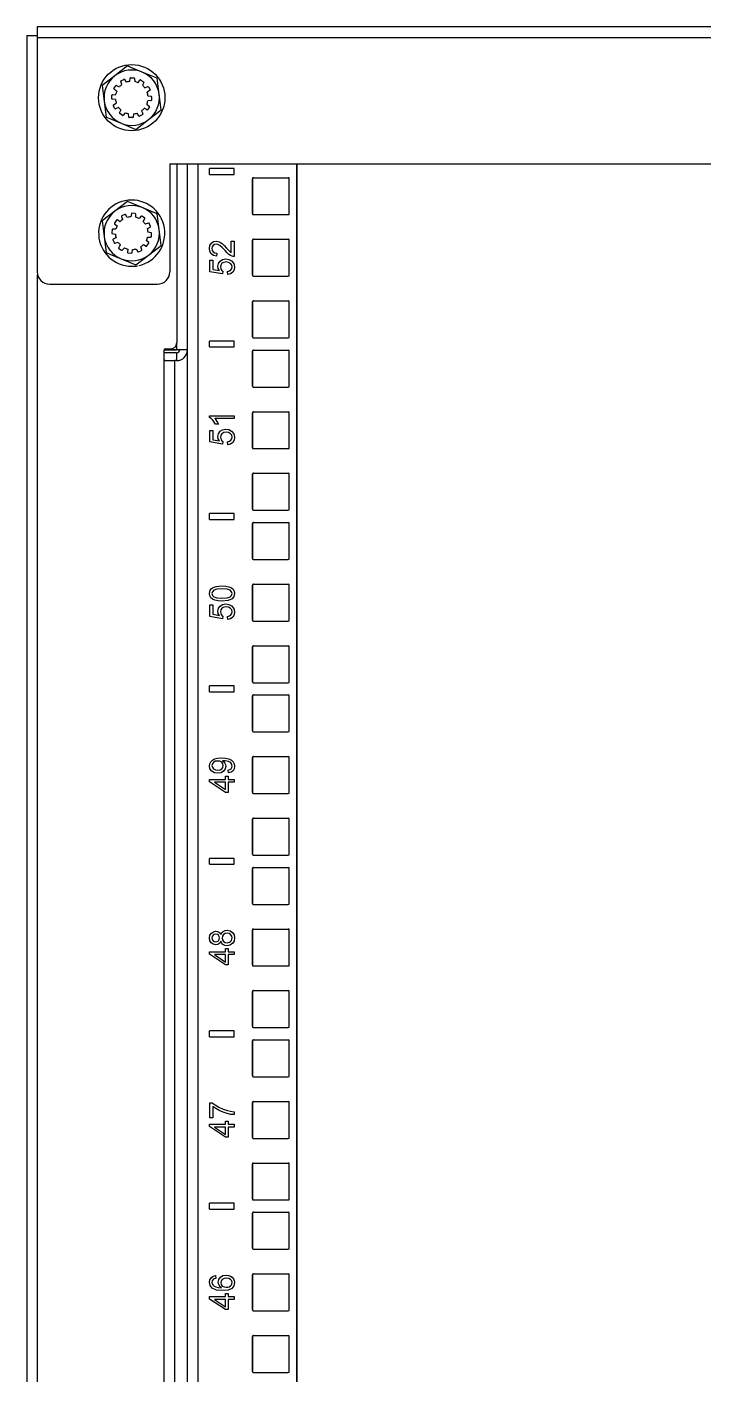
# Model space of a CAD drawing. Extents: x 8 to 102, y 11 to 162.
# Drawn here: x 8.26 to 15.12, y 93.43 to 107.1 of the extents above; entities that cross this region are included whole.
import ezdxf

# ---------------------------------------------------------------- set-up
doc = ezdxf.new("R2010")
doc.units = 0
doc.header["$MEASUREMENT"] = 0
doc.layers.add('TFR-TRI3', color=7, linetype='CONTINUOUS')

msp = doc.modelspace()

# ---------------------------------------------------------------- linework, layer by layer
at = {"layer": 'TFR-TRI3', "color": 11, "linetype": 'CONTINUOUS'}
for p, q in [((31.401, 107.103), (8.361, 107.103)), ((8.361, 107.103), (8.361, 107.071)), ((8.361, 107.071), (8.361, 106.995)), ((8.361, 106.995), (8.361, 104.617)), ((8.361, 106.995), (31.401, 106.995)), ((9.705, 105.713), (9.705, 104.617)), ((9.705, 105.713), (30.057, 105.713)), ((8.486, 104.492), (9.58, 104.492))]:
    msp.add_line(p, q, dxfattribs=at)
at = {"layer": 'TFR-TRI3', "color": 151, "linetype": 'CONTINUOUS'}
for p, q in [((8.256, 107.017), (8.256, 11.26)), ((8.256, 107.017), (8.286, 107.017)), ((8.286, 107.017), (8.361, 107.017)), ((9.776, 105.713), (9.776, 103.897)), ((8.364, 13.694), (8.364, 104.587)), ((9.647, 103.727), (9.647, 103.827)), ((9.657, 103.837), (9.716, 103.837)), ((9.647, 53.415), (9.647, 103.727)), ((9.647, 103.725), (9.647, 103.727)), ((9.649, 103.722), (9.647, 103.725)), ((9.651, 103.719), (9.649, 103.722)), ((9.654, 103.718), (9.651, 103.719)), ((9.657, 103.717), (9.654, 103.718)), ((9.657, 103.717), (9.727, 103.717)), ((9.727, 103.717), (9.756, 103.717)), ((9.756, 53.425), (9.756, 103.717))]:
    msp.add_line(p, q, dxfattribs=at)
at = {"layer": 'TFR-TRI3', "color": 3, "linetype": 'CONTINUOUS'}
for p, q in [((9.276, 106.707), (9.148, 106.608)), ((9.311, 106.692), (9.276, 106.707)), ((9.426, 106.645), (9.311, 106.692)), ((9.576, 106.582), (9.426, 106.645)), ((9.148, 106.608), (9.019, 106.509)), ((9.019, 106.509), (9.04, 106.348)), ((9.597, 106.422), (9.576, 106.582)), ((9.618, 106.261), (9.597, 106.422)), ((9.04, 106.348), (9.061, 106.188)), ((9.49, 106.162), (9.618, 106.261)), ((9.061, 106.188), (9.096, 106.173)), ((9.096, 106.173), (9.211, 106.125)), ((9.211, 106.125), (9.361, 106.063)), ((9.361, 106.063), (9.49, 106.162)), ((10.109, 105.605), (10.109, 105.665)), ((10.359, 105.665), (10.109, 105.665)), ((10.109, 105.605), (10.359, 105.605)), ((10.359, 105.605), (10.359, 105.665)), ((9.276, 105.332), (9.148, 105.233)), ((9.311, 105.317), (9.276, 105.332)), ((9.426, 105.27), (9.311, 105.317)), ((9.148, 105.233), (9.019, 105.134)), ((9.576, 105.207), (9.426, 105.27)), ((9.597, 105.047), (9.576, 105.207)), ((9.019, 105.134), (9.04, 104.973)), ((9.618, 104.886), (9.597, 105.047)), ((9.04, 104.973), (9.061, 104.813)), ((9.49, 104.787), (9.618, 104.886)), ((10.108, 104.855), (10.113, 104.885)), ((10.113, 104.885), (10.128, 104.909)), ((10.128, 104.909), (10.15, 104.924)), ((10.136, 104.872), (10.133, 104.854)), ((10.145, 104.886), (10.136, 104.872)), ((10.16, 104.896), (10.145, 104.886)), ((10.15, 104.924), (10.177, 104.929)), ((10.176, 104.899), (10.16, 104.896)), ((10.194, 104.895), (10.176, 104.899)), ((10.177, 104.929), (10.192, 104.927)), ((10.192, 104.927), (10.206, 104.923)), ((10.213, 104.885), (10.194, 104.895)), ((10.206, 104.923), (10.221, 104.915)), ((10.236, 104.865), (10.213, 104.885)), ((10.221, 104.915), (10.237, 104.904)), ((10.266, 104.833), (10.236, 104.865)), ((10.237, 104.904), (10.256, 104.886)), ((10.256, 104.886), (10.281, 104.859)), ((10.329, 104.813), (10.329, 104.929)), ((10.329, 104.929), (10.359, 104.929)), ((10.359, 104.929), (10.359, 104.772)), ((9.061, 104.813), (9.096, 104.798)), ((9.096, 104.798), (9.211, 104.75)), ((9.211, 104.75), (9.361, 104.688)), ((9.361, 104.688), (9.49, 104.787)), ((10.112, 104.824), (10.108, 104.855)), ((10.126, 104.801), (10.112, 104.824)), ((10.112, 104.619), (10.112, 104.737)), ((10.112, 104.737), (10.141, 104.737)), ((10.149, 104.785), (10.126, 104.801)), ((10.133, 104.854), (10.136, 104.835)), ((10.136, 104.835), (10.146, 104.82)), ((10.141, 104.737), (10.141, 104.642)), ((10.146, 104.82), (10.162, 104.811)), ((10.18, 104.777), (10.149, 104.785)), ((10.162, 104.811), (10.183, 104.807)), ((10.183, 104.807), (10.18, 104.777)), ((10.199, 104.703), (10.216, 104.727)), ((10.216, 104.727), (10.241, 104.743)), ((10.241, 104.743), (10.274, 104.749)), ((10.286, 104.811), (10.266, 104.833)), ((10.274, 104.749), (10.305, 104.744)), ((10.281, 104.859), (10.301, 104.837)), ((10.304, 104.795), (10.286, 104.811)), ((10.301, 104.837), (10.313, 104.825)), ((10.321, 104.783), (10.304, 104.795)), ((10.305, 104.744), (10.333, 104.73)), ((10.313, 104.825), (10.321, 104.818)), ((10.321, 104.818), (10.329, 104.813)), ((10.337, 104.775), (10.321, 104.783)), ((10.333, 104.73), (10.355, 104.703)), ((10.348, 104.773), (10.337, 104.775)), ((10.359, 104.772), (10.348, 104.773)), ((10.24, 104.596), (10.112, 104.619)), ((10.141, 104.642), (10.209, 104.63)), ((10.193, 104.675), (10.199, 104.703)), ((10.197, 104.652), (10.193, 104.675)), ((10.209, 104.63), (10.197, 104.652)), ((10.224, 104.687), (10.22, 104.667)), ((10.22, 104.667), (10.222, 104.653)), ((10.222, 104.653), (10.227, 104.641)), ((10.235, 104.704), (10.224, 104.687)), ((10.227, 104.641), (10.234, 104.631)), ((10.234, 104.631), (10.244, 104.624)), ((10.253, 104.714), (10.235, 104.704)), ((10.244, 104.624), (10.24, 104.596)), ((10.277, 104.718), (10.253, 104.714)), ((10.302, 104.714), (10.277, 104.718)), ((10.29, 104.622), (10.311, 104.627)), ((10.293, 104.591), (10.29, 104.622)), ((10.322, 104.598), (10.293, 104.591)), ((10.321, 104.703), (10.302, 104.714)), ((10.311, 104.627), (10.326, 104.637)), ((10.334, 104.687), (10.321, 104.703)), ((10.344, 104.614), (10.322, 104.598)), ((10.326, 104.637), (10.335, 104.651)), ((10.338, 104.667), (10.334, 104.687)), ((10.335, 104.651), (10.338, 104.667)), ((10.358, 104.638), (10.344, 104.614)), ((10.355, 104.703), (10.363, 104.667)), ((10.363, 104.667), (10.358, 104.638)), ((10.109, 103.855), (10.109, 103.915)), ((10.359, 103.915), (10.109, 103.915)), ((10.359, 103.855), (10.359, 103.915)), ((9.774, 103.821), (9.647, 103.821)), ((10.109, 103.855), (10.359, 103.855)), ((10.108, 103.139), (10.108, 103.157)), ((10.108, 103.157), (10.359, 103.157)), ((10.124, 103.128), (10.108, 103.139)), ((10.141, 103.113), (10.124, 103.128)), ((10.157, 103.093), (10.141, 103.113)), ((10.17, 103.07), (10.157, 103.093)), ((10.359, 103.128), (10.163, 103.128)), ((10.163, 103.128), (10.174, 103.116)), ((10.174, 103.116), (10.184, 103.1)), ((10.184, 103.1), (10.193, 103.084)), ((10.359, 103.157), (10.359, 103.128)), ((10.112, 103.009), (10.141, 103.009)), ((10.112, 102.891), (10.112, 103.009)), ((10.141, 103.009), (10.141, 102.914)), ((10.2, 103.07), (10.17, 103.07)), ((10.193, 103.084), (10.2, 103.07)), ((10.193, 102.946), (10.199, 102.975)), ((10.199, 102.975), (10.216, 102.999)), ((10.216, 102.999), (10.241, 103.015)), ((10.224, 102.959), (10.22, 102.939)), ((10.235, 102.975), (10.224, 102.959)), ((10.253, 102.986), (10.235, 102.975)), ((10.241, 103.015), (10.274, 103.02)), ((10.277, 102.989), (10.253, 102.986)), ((10.274, 103.02), (10.305, 103.016)), ((10.302, 102.986), (10.277, 102.989)), ((10.321, 102.975), (10.302, 102.986)), ((10.305, 103.016), (10.333, 103.001)), ((10.334, 102.959), (10.321, 102.975)), ((10.333, 103.001), (10.355, 102.974)), ((10.338, 102.939), (10.334, 102.959)), ((10.355, 102.974), (10.363, 102.939)), ((10.24, 102.868), (10.112, 102.891)), ((10.141, 102.914), (10.209, 102.901)), ((10.197, 102.923), (10.193, 102.946)), ((10.209, 102.901), (10.197, 102.923)), ((10.22, 102.939), (10.222, 102.925)), ((10.222, 102.925), (10.227, 102.913)), ((10.227, 102.913), (10.234, 102.903)), ((10.234, 102.903), (10.244, 102.895)), ((10.244, 102.895), (10.24, 102.868)), ((10.29, 102.893), (10.311, 102.899)), ((10.293, 102.863), (10.29, 102.893)), ((10.322, 102.87), (10.293, 102.863)), ((10.311, 102.899), (10.326, 102.909)), ((10.344, 102.886), (10.322, 102.87)), ((10.326, 102.909), (10.335, 102.923)), ((10.335, 102.923), (10.338, 102.939)), ((10.358, 102.91), (10.344, 102.886)), ((10.363, 102.939), (10.358, 102.91)), ((10.109, 102.105), (10.109, 102.165)), ((10.359, 102.165), (10.109, 102.165)), ((10.359, 102.105), (10.359, 102.165)), ((10.109, 102.105), (10.359, 102.105)), ((10.108, 101.352), (10.11, 101.37)), ((10.111, 101.329), (10.108, 101.352)), ((10.11, 101.37), (10.116, 101.386)), ((10.122, 101.309), (10.111, 101.329)), ((10.116, 101.386), (10.126, 101.399)), ((10.14, 101.294), (10.122, 101.309)), ((10.126, 101.399), (10.139, 101.41)), ((10.138, 101.371), (10.133, 101.352)), ((10.133, 101.352), (10.138, 101.334)), ((10.153, 101.386), (10.138, 101.371)), ((10.138, 101.334), (10.151, 101.32)), ((10.139, 101.41), (10.156, 101.418)), ((10.151, 101.32), (10.183, 101.309)), ((10.184, 101.397), (10.153, 101.386)), ((10.156, 101.418), (10.176, 101.425)), ((10.176, 101.425), (10.202, 101.429)), ((10.183, 101.309), (10.235, 101.305)), ((10.235, 101.4), (10.184, 101.397)), ((10.202, 101.429), (10.235, 101.43)), ((10.235, 101.43), (10.275, 101.428)), ((10.287, 101.397), (10.235, 101.4)), ((10.235, 101.305), (10.287, 101.308)), ((10.275, 101.428), (10.306, 101.421)), ((10.317, 101.386), (10.287, 101.397)), ((10.287, 101.308), (10.317, 101.319)), ((10.306, 101.421), (10.33, 101.411)), ((10.333, 101.371), (10.317, 101.386)), ((10.317, 101.319), (10.333, 101.334)), ((10.33, 101.411), (10.348, 101.396)), ((10.338, 101.352), (10.333, 101.371)), ((10.333, 101.334), (10.338, 101.352)), ((10.356, 101.322), (10.337, 101.298)), ((10.348, 101.396), (10.359, 101.376)), ((10.363, 101.352), (10.356, 101.322)), ((10.359, 101.376), (10.363, 101.352)), ((10.112, 101.118), (10.112, 101.237)), ((10.112, 101.237), (10.141, 101.237)), ((10.164, 101.284), (10.14, 101.294)), ((10.141, 101.237), (10.141, 101.142)), ((10.195, 101.277), (10.164, 101.284)), ((10.193, 101.174), (10.199, 101.203)), ((10.197, 101.151), (10.193, 101.174)), ((10.235, 101.275), (10.195, 101.277)), ((10.199, 101.203), (10.216, 101.226)), ((10.216, 101.226), (10.241, 101.242)), ((10.224, 101.187), (10.22, 101.166)), ((10.235, 101.203), (10.224, 101.187)), ((10.296, 101.281), (10.235, 101.275)), ((10.253, 101.213), (10.235, 101.203)), ((10.241, 101.242), (10.274, 101.248)), ((10.277, 101.217), (10.253, 101.213)), ((10.274, 101.248), (10.305, 101.243)), ((10.302, 101.213), (10.277, 101.217)), ((10.337, 101.298), (10.296, 101.281)), ((10.321, 101.202), (10.302, 101.213)), ((10.305, 101.243), (10.333, 101.229)), ((10.334, 101.186), (10.321, 101.202)), ((10.333, 101.229), (10.355, 101.202)), ((10.338, 101.167), (10.334, 101.186)), ((10.355, 101.202), (10.363, 101.167)), ((10.24, 101.095), (10.112, 101.118)), ((10.141, 101.142), (10.209, 101.129)), ((10.209, 101.129), (10.197, 101.151)), ((10.22, 101.166), (10.222, 101.153)), ((10.222, 101.153), (10.227, 101.141)), ((10.227, 101.141), (10.234, 101.13)), ((10.234, 101.13), (10.244, 101.123)), ((10.244, 101.123), (10.24, 101.095)), ((10.29, 101.121), (10.311, 101.126)), ((10.293, 101.09), (10.29, 101.121)), ((10.322, 101.097), (10.293, 101.09)), ((10.311, 101.126), (10.326, 101.137)), ((10.344, 101.114), (10.322, 101.097)), ((10.326, 101.137), (10.335, 101.15)), ((10.335, 101.15), (10.338, 101.167)), ((10.358, 101.137), (10.344, 101.114)), ((10.363, 101.167), (10.358, 101.137)), ((10.109, 100.355), (10.109, 100.415)), ((10.359, 100.415), (10.109, 100.415)), ((10.109, 100.355), (10.359, 100.355)), ((10.359, 100.355), (10.359, 100.415)), ((10.137, 99.663), (10.158, 99.675)), ((10.158, 99.675), (10.188, 99.683)), ((10.188, 99.683), (10.228, 99.685)), ((10.228, 99.685), (10.272, 99.683)), ((10.272, 99.683), (10.305, 99.675)), ((10.305, 99.675), (10.33, 99.663)), ((10.108, 99.604), (10.111, 99.626)), ((10.113, 99.574), (10.108, 99.604)), ((10.111, 99.626), (10.121, 99.646)), ((10.131, 99.55), (10.113, 99.574)), ((10.121, 99.646), (10.137, 99.663)), ((10.158, 99.534), (10.131, 99.55)), ((10.137, 99.625), (10.133, 99.607)), ((10.133, 99.607), (10.137, 99.589)), ((10.149, 99.639), (10.137, 99.625)), ((10.137, 99.589), (10.15, 99.573)), ((10.167, 99.65), (10.149, 99.639)), ((10.15, 99.573), (10.169, 99.563)), ((10.192, 99.529), (10.158, 99.534)), ((10.19, 99.653), (10.167, 99.65)), ((10.169, 99.563), (10.193, 99.559)), ((10.214, 99.65), (10.19, 99.653)), ((10.225, 99.534), (10.192, 99.529)), ((10.193, 99.559), (10.215, 99.562)), ((10.232, 99.64), (10.214, 99.65)), ((10.215, 99.562), (10.232, 99.573)), ((10.251, 99.549), (10.225, 99.534)), ((10.243, 99.625), (10.232, 99.64)), ((10.232, 99.573), (10.243, 99.588)), ((10.241, 99.656), (10.254, 99.646)), ((10.245, 99.656), (10.241, 99.656)), ((10.247, 99.607), (10.243, 99.625)), ((10.243, 99.588), (10.247, 99.607)), ((10.247, 99.656), (10.245, 99.656)), ((10.266, 99.655), (10.247, 99.656)), ((10.268, 99.572), (10.251, 99.549)), ((10.254, 99.646), (10.265, 99.632)), ((10.265, 99.632), (10.272, 99.616)), ((10.285, 99.652), (10.266, 99.655)), ((10.274, 99.599), (10.268, 99.572)), ((10.272, 99.616), (10.274, 99.599)), ((10.301, 99.647), (10.285, 99.652)), ((10.298, 99.561), (10.316, 99.567)), ((10.301, 99.533), (10.298, 99.561)), ((10.314, 99.641), (10.301, 99.647)), ((10.327, 99.54), (10.301, 99.533)), ((10.324, 99.634), (10.314, 99.641)), ((10.316, 99.567), (10.328, 99.575)), ((10.331, 99.624), (10.324, 99.634)), ((10.347, 99.555), (10.327, 99.54)), ((10.328, 99.575), (10.335, 99.587)), ((10.33, 99.663), (10.348, 99.646)), ((10.336, 99.613), (10.331, 99.624)), ((10.335, 99.587), (10.338, 99.601)), ((10.338, 99.601), (10.336, 99.613)), ((10.359, 99.575), (10.347, 99.555)), ((10.348, 99.646), (10.359, 99.625)), ((10.359, 99.625), (10.363, 99.6)), ((10.363, 99.6), (10.359, 99.575)), ((10.109, 99.443), (10.109, 99.467)), ((10.109, 99.467), (10.271, 99.467)), ((10.271, 99.335), (10.109, 99.443)), ((10.271, 99.438), (10.158, 99.438)), ((10.158, 99.438), (10.271, 99.363)), ((10.271, 99.467), (10.271, 99.499)), ((10.271, 99.499), (10.299, 99.499)), ((10.271, 99.363), (10.271, 99.438)), ((10.299, 99.499), (10.299, 99.467)), ((10.299, 99.467), (10.359, 99.467)), ((10.359, 99.438), (10.299, 99.438)), ((10.299, 99.438), (10.299, 99.335)), ((10.359, 99.467), (10.359, 99.438)), ((10.299, 99.335), (10.271, 99.335)), ((10.359, 98.665), (10.109, 98.665)), ((10.109, 98.605), (10.109, 98.665)), ((10.109, 98.605), (10.359, 98.605)), ((10.359, 98.605), (10.359, 98.665)), ((10.112, 97.885), (10.127, 97.907)), ((10.127, 97.907), (10.148, 97.921)), ((10.157, 97.893), (10.144, 97.885)), ((10.148, 97.921), (10.173, 97.926)), ((10.173, 97.896), (10.157, 97.893)), ((10.173, 97.926), (10.189, 97.923)), ((10.188, 97.893), (10.173, 97.896)), ((10.2, 97.885), (10.188, 97.893)), ((10.189, 97.923), (10.203, 97.917)), ((10.203, 97.917), (10.215, 97.906)), ((10.215, 97.906), (10.223, 97.891)), ((10.223, 97.891), (10.233, 97.91)), ((10.233, 97.91), (10.247, 97.924)), ((10.251, 97.891), (10.24, 97.876)), ((10.247, 97.924), (10.266, 97.932)), ((10.267, 97.902), (10.251, 97.891)), ((10.266, 97.932), (10.287, 97.935)), ((10.288, 97.905), (10.267, 97.902)), ((10.287, 97.935), (10.317, 97.93)), ((10.307, 97.902), (10.288, 97.905)), ((10.323, 97.892), (10.307, 97.902)), ((10.317, 97.93), (10.341, 97.914)), ((10.334, 97.876), (10.323, 97.892)), ((10.341, 97.914), (10.357, 97.889)), ((10.108, 97.857), (10.112, 97.885)), ((10.112, 97.829), (10.108, 97.857)), ((10.126, 97.807), (10.112, 97.829)), ((10.147, 97.793), (10.126, 97.807)), ((10.136, 97.872), (10.133, 97.857)), ((10.133, 97.857), (10.136, 97.842)), ((10.144, 97.885), (10.136, 97.872)), ((10.136, 97.842), (10.144, 97.829)), ((10.144, 97.829), (10.156, 97.821)), ((10.172, 97.788), (10.147, 97.793)), ((10.156, 97.821), (10.171, 97.818)), ((10.171, 97.818), (10.187, 97.821)), ((10.189, 97.79), (10.172, 97.788)), ((10.187, 97.821), (10.2, 97.829)), ((10.203, 97.797), (10.189, 97.79)), ((10.208, 97.872), (10.2, 97.885)), ((10.2, 97.829), (10.208, 97.841)), ((10.215, 97.808), (10.203, 97.797)), ((10.211, 97.857), (10.208, 97.872)), ((10.208, 97.841), (10.211, 97.857)), ((10.223, 97.824), (10.215, 97.808)), ((10.232, 97.805), (10.223, 97.824)), ((10.245, 97.79), (10.232, 97.805)), ((10.24, 97.876), (10.236, 97.856)), ((10.236, 97.856), (10.24, 97.837)), ((10.24, 97.837), (10.251, 97.822)), ((10.264, 97.782), (10.245, 97.79)), ((10.251, 97.822), (10.267, 97.812)), ((10.286, 97.779), (10.264, 97.782)), ((10.267, 97.812), (10.287, 97.809)), ((10.316, 97.784), (10.286, 97.779)), ((10.287, 97.809), (10.299, 97.81)), ((10.299, 97.81), (10.312, 97.815)), ((10.312, 97.815), (10.323, 97.822)), ((10.341, 97.8), (10.316, 97.784)), ((10.323, 97.822), (10.331, 97.832)), ((10.331, 97.832), (10.336, 97.844)), ((10.338, 97.857), (10.334, 97.876)), ((10.336, 97.844), (10.338, 97.857)), ((10.357, 97.825), (10.341, 97.8)), ((10.357, 97.889), (10.363, 97.857)), ((10.363, 97.857), (10.357, 97.825)), ((10.109, 97.693), (10.109, 97.717)), ((10.109, 97.717), (10.271, 97.717)), ((10.271, 97.585), (10.109, 97.693)), ((10.271, 97.688), (10.158, 97.688)), ((10.158, 97.688), (10.271, 97.613)), ((10.271, 97.717), (10.271, 97.749)), ((10.271, 97.749), (10.299, 97.749)), ((10.271, 97.613), (10.271, 97.688)), ((10.299, 97.749), (10.299, 97.717)), ((10.299, 97.717), (10.359, 97.717)), ((10.359, 97.688), (10.299, 97.688)), ((10.299, 97.688), (10.299, 97.585)), ((10.359, 97.717), (10.359, 97.688)), ((10.299, 97.585), (10.271, 97.585)), ((10.109, 96.855), (10.109, 96.915)), ((10.359, 96.915), (10.109, 96.915)), ((10.109, 96.855), (10.359, 96.855)), ((10.359, 96.855), (10.359, 96.915)), ((10.112, 96.185), (10.136, 96.185)), ((10.112, 96.031), (10.112, 96.185)), ((10.136, 96.185), (10.165, 96.162)), ((10.141, 96.148), (10.141, 96.031)), ((10.171, 96.126), (10.141, 96.148)), ((10.165, 96.162), (10.203, 96.14)), ((10.207, 96.106), (10.171, 96.126)), ((10.203, 96.14), (10.246, 96.12)), ((10.246, 96.12), (10.29, 96.106)), ((10.141, 96.031), (10.112, 96.031)), ((10.246, 96.088), (10.207, 96.106)), ((10.287, 96.075), (10.246, 96.088)), ((10.271, 95.999), (10.299, 95.999)), ((10.271, 95.967), (10.271, 95.999)), ((10.326, 96.067), (10.287, 96.075)), ((10.29, 96.106), (10.323, 96.098)), ((10.299, 95.999), (10.299, 95.967)), ((10.323, 96.098), (10.359, 96.094)), ((10.359, 96.064), (10.326, 96.067)), ((10.359, 96.094), (10.359, 96.064)), ((10.109, 95.967), (10.271, 95.967)), ((10.109, 95.943), (10.109, 95.967)), ((10.271, 95.835), (10.109, 95.943)), ((10.271, 95.938), (10.158, 95.938)), ((10.158, 95.938), (10.271, 95.864)), ((10.271, 95.864), (10.271, 95.938)), ((10.299, 95.967), (10.359, 95.967)), ((10.299, 95.938), (10.299, 95.835)), ((10.359, 95.938), (10.299, 95.938)), ((10.359, 95.967), (10.359, 95.938)), ((10.299, 95.835), (10.271, 95.835)), ((10.109, 95.105), (10.109, 95.165)), ((10.359, 95.165), (10.109, 95.165)), ((10.359, 95.105), (10.359, 95.165)), ((10.109, 95.105), (10.359, 95.105)), ((10.108, 94.363), (10.112, 94.389)), ((10.115, 94.33), (10.108, 94.363)), ((10.112, 94.389), (10.124, 94.409)), ((10.124, 94.409), (10.144, 94.424)), ((10.136, 94.377), (10.133, 94.362)), ((10.133, 94.362), (10.135, 94.348)), ((10.135, 94.348), (10.141, 94.337)), ((10.146, 94.391), (10.136, 94.377)), ((10.141, 94.337), (10.154, 94.325)), ((10.144, 94.424), (10.17, 94.431)), ((10.157, 94.397), (10.146, 94.391)), ((10.172, 94.402), (10.157, 94.397)), ((10.17, 94.431), (10.172, 94.402)), ((10.196, 94.365), (10.202, 94.392)), ((10.198, 94.348), (10.196, 94.365)), ((10.205, 94.333), (10.198, 94.348)), ((10.202, 94.392), (10.219, 94.414)), ((10.219, 94.414), (10.245, 94.43)), ((10.227, 94.377), (10.224, 94.359)), ((10.224, 94.359), (10.227, 94.341)), ((10.238, 94.392), (10.227, 94.377)), ((10.227, 94.341), (10.238, 94.325)), ((10.256, 94.402), (10.238, 94.392)), ((10.245, 94.43), (10.277, 94.435)), ((10.279, 94.405), (10.256, 94.402)), ((10.277, 94.435), (10.3, 94.433)), ((10.303, 94.402), (10.279, 94.405)), ((10.3, 94.433), (10.321, 94.425)), ((10.322, 94.392), (10.303, 94.402)), ((10.321, 94.425), (10.339, 94.414)), ((10.321, 94.326), (10.33, 94.336)), ((10.334, 94.377), (10.322, 94.392)), ((10.33, 94.336), (10.336, 94.348)), ((10.338, 94.36), (10.334, 94.377)), ((10.336, 94.348), (10.338, 94.36)), ((10.339, 94.414), (10.352, 94.399)), ((10.352, 94.399), (10.36, 94.381)), ((10.363, 94.361), (10.356, 94.327)), ((10.36, 94.381), (10.363, 94.361)), ((10.109, 94.217), (10.271, 94.217)), ((10.109, 94.193), (10.109, 94.217)), ((10.136, 94.303), (10.115, 94.33)), ((10.179, 94.284), (10.136, 94.303)), ((10.154, 94.325), (10.172, 94.315)), ((10.172, 94.315), (10.196, 94.309)), ((10.242, 94.278), (10.179, 94.284)), ((10.196, 94.309), (10.23, 94.307)), ((10.215, 94.319), (10.205, 94.333)), ((10.23, 94.307), (10.215, 94.319)), ((10.238, 94.325), (10.256, 94.315)), ((10.297, 94.284), (10.242, 94.278)), ((10.256, 94.315), (10.278, 94.312)), ((10.271, 94.249), (10.299, 94.249)), ((10.271, 94.217), (10.271, 94.249)), ((10.278, 94.312), (10.293, 94.313)), ((10.293, 94.313), (10.308, 94.318)), ((10.335, 94.301), (10.297, 94.284)), ((10.299, 94.249), (10.299, 94.217)), ((10.299, 94.217), (10.359, 94.217)), ((10.308, 94.318), (10.321, 94.326)), ((10.356, 94.327), (10.335, 94.301)), ((10.359, 94.217), (10.359, 94.188)), ((10.271, 94.085), (10.109, 94.193)), ((10.271, 94.188), (10.158, 94.188)), ((10.158, 94.188), (10.271, 94.114)), ((10.271, 94.114), (10.271, 94.188)), ((10.299, 94.085), (10.271, 94.085)), ((10.359, 94.188), (10.299, 94.188)), ((10.299, 94.188), (10.299, 94.085))]:
    msp.add_line(p, q, dxfattribs=at)
at = {"layer": 'TFR-TRI3', "color": 2, "linetype": 'CONTINUOUS'}
for p, q in [((9.139, 106.478), (9.157, 106.507)), ((9.164, 106.509), (9.193, 106.494)), ((9.22, 106.518), (9.207, 106.549)), ((9.209, 106.555), (9.24, 106.571)), ((9.246, 106.569), (9.264, 106.542)), ((9.3, 106.55), (9.304, 106.583)), ((9.309, 106.587), (9.343, 106.586)), ((9.348, 106.581), (9.35, 106.548)), ((9.385, 106.537), (9.402, 106.565)), ((9.409, 106.566), (9.44, 106.546)), ((9.442, 106.54), (9.427, 106.511)), ((9.117, 106.375), (9.118, 106.41)), ((9.154, 106.366), (9.121, 106.37)), ((9.123, 106.415), (9.156, 106.416)), ((9.166, 106.451), (9.14, 106.471)), ((9.452, 106.484), (9.482, 106.497)), ((9.503, 106.457), (9.475, 106.44)), ((9.484, 106.404), (9.516, 106.4)), ((9.489, 106.494), (9.505, 106.464)), ((9.521, 106.395), (9.519, 106.36)), ((9.148, 106.276), (9.132, 106.306)), ((9.134, 106.313), (9.162, 106.33)), ((9.185, 106.286), (9.155, 106.273)), ((9.195, 106.23), (9.21, 106.259)), ((9.252, 106.233), (9.233, 106.207)), ((9.417, 106.252), (9.432, 106.223)), ((9.474, 106.261), (9.444, 106.277)), ((9.471, 106.319), (9.497, 106.299)), ((9.498, 106.292), (9.48, 106.263)), ((9.515, 106.355), (9.482, 106.354)), ((9.226, 106.205), (9.197, 106.224)), ((9.289, 106.189), (9.287, 106.222)), ((9.328, 106.183), (9.294, 106.184)), ((9.337, 106.22), (9.333, 106.187)), ((9.391, 106.201), (9.373, 106.228)), ((9.43, 106.216), (9.398, 106.199)), ((9.166, 105.143), (9.144, 105.113)), ((9.199, 105.125), (9.173, 105.144)), ((9.216, 105.18), (9.227, 105.149)), ((9.25, 105.2), (9.219, 105.186)), ((9.273, 105.17), (9.256, 105.198)), ((9.315, 105.208), (9.309, 105.176)), ((9.354, 105.209), (9.32, 105.212)), ((9.359, 105.171), (9.359, 105.204)), ((9.414, 105.184), (9.393, 105.158)), ((9.449, 105.165), (9.421, 105.184)), ((9.434, 105.129), (9.451, 105.158)), ((9.12, 105.046), (9.116, 105.012)), ((9.12, 105.006), (9.153, 105)), ((9.158, 105.05), (9.125, 105.05)), ((9.145, 105.106), (9.17, 105.084)), ((9.488, 105.112), (9.457, 105.101)), ((9.478, 105.056), (9.507, 105.072)), ((9.517, 105.014), (9.484, 105.02)), ((9.509, 105.079), (9.495, 105.11)), ((9.518, 104.974), (9.521, 105.008)), ((9.128, 104.941), (9.143, 104.91)), ((9.159, 104.964), (9.13, 104.948)), ((9.149, 104.908), (9.18, 104.919)), ((9.203, 104.891), (9.187, 104.862)), ((9.421, 104.84), (9.41, 104.871)), ((9.438, 104.895), (9.467, 104.878)), ((9.492, 104.914), (9.467, 104.936)), ((9.473, 104.88), (9.493, 104.908)), ((9.48, 104.97), (9.513, 104.97)), ((9.188, 104.856), (9.216, 104.836)), ((9.223, 104.837), (9.244, 104.862)), ((9.279, 104.849), (9.276, 104.817)), ((9.28, 104.811), (9.317, 104.808)), ((9.322, 104.812), (9.328, 104.844)), ((9.364, 104.85), (9.381, 104.822)), ((9.387, 104.82), (9.418, 104.834))]:
    msp.add_line(p, q, dxfattribs=at)
at = {"layer": 'TFR-TRI3', "color": 215, "linetype": 'CONTINUOUS'}
for p, q in [((9.884, 13.903), (9.884, 105.712)), ((9.989, 105.712), (9.989, 13.903)), ((10.993, 105.712), (10.993, 13.903)), ((10.994, 13.903), (10.994, 105.712)), ((10.543, 105.208), (10.543, 105.563)), ((10.544, 105.563), (10.544, 105.208)), ((10.553, 105.573), (10.908, 105.573)), ((10.918, 105.208), (10.918, 105.563)), ((10.553, 105.198), (10.908, 105.198)), ((10.543, 104.583), (10.543, 104.938)), ((10.544, 104.938), (10.544, 104.583)), ((10.553, 104.948), (10.908, 104.948)), ((10.918, 104.583), (10.918, 104.938)), ((10.553, 104.573), (10.908, 104.573)), ((10.553, 104.323), (10.908, 104.323)), ((10.543, 103.958), (10.543, 104.313)), ((10.544, 104.313), (10.544, 103.958)), ((10.918, 103.958), (10.918, 104.313)), ((10.553, 103.948), (10.908, 103.948)), ((10.543, 103.458), (10.543, 103.813)), ((10.544, 103.813), (10.544, 103.458)), ((10.553, 103.823), (10.908, 103.823)), ((10.918, 103.458), (10.918, 103.813)), ((10.553, 103.448), (10.908, 103.448)), ((10.543, 102.833), (10.543, 103.188)), ((10.544, 103.188), (10.544, 102.833)), ((10.553, 103.198), (10.908, 103.198)), ((10.918, 102.833), (10.918, 103.188)), ((10.553, 102.823), (10.908, 102.823)), ((10.543, 102.208), (10.543, 102.563)), ((10.544, 102.563), (10.544, 102.208)), ((10.553, 102.573), (10.908, 102.573)), ((10.918, 102.208), (10.918, 102.563)), ((10.553, 102.198), (10.908, 102.198)), ((10.543, 101.708), (10.543, 102.063)), ((10.544, 102.063), (10.544, 101.708)), ((10.553, 102.073), (10.908, 102.073)), ((10.918, 101.708), (10.918, 102.063)), ((10.553, 101.698), (10.908, 101.698)), ((10.553, 101.448), (10.908, 101.448)), ((10.543, 101.083), (10.543, 101.438)), ((10.544, 101.438), (10.544, 101.083)), ((10.918, 101.083), (10.918, 101.438)), ((10.553, 101.073), (10.908, 101.073)), ((10.543, 100.458), (10.543, 100.813)), ((10.544, 100.813), (10.544, 100.458)), ((10.553, 100.823), (10.908, 100.823)), ((10.918, 100.458), (10.918, 100.813)), ((10.553, 100.448), (10.908, 100.448)), ((10.543, 99.958), (10.543, 100.313)), ((10.544, 100.313), (10.544, 99.958)), ((10.553, 100.323), (10.908, 100.323)), ((10.918, 99.958), (10.918, 100.313)), ((10.553, 99.948), (10.908, 99.948)), ((10.543, 99.333), (10.543, 99.688)), ((10.544, 99.688), (10.544, 99.333)), ((10.553, 99.698), (10.908, 99.698)), ((10.918, 99.333), (10.918, 99.688)), ((10.553, 99.323), (10.908, 99.323)), ((10.543, 98.708), (10.543, 99.063)), ((10.544, 99.063), (10.544, 98.708)), ((10.553, 99.073), (10.908, 99.073)), ((10.918, 98.708), (10.918, 99.063)), ((10.553, 98.698), (10.908, 98.698)), ((10.543, 98.208), (10.543, 98.563)), ((10.544, 98.563), (10.544, 98.208)), ((10.553, 98.573), (10.908, 98.573)), ((10.918, 98.208), (10.918, 98.563)), ((10.553, 98.198), (10.908, 98.198)), ((10.543, 97.583), (10.543, 97.938)), ((10.544, 97.938), (10.544, 97.583)), ((10.553, 97.948), (10.908, 97.948)), ((10.918, 97.583), (10.918, 97.938)), ((10.553, 97.573), (10.908, 97.573)), ((10.543, 96.958), (10.543, 97.313)), ((10.544, 97.313), (10.544, 96.958)), ((10.553, 97.323), (10.908, 97.323)), ((10.918, 96.958), (10.918, 97.313)), ((10.553, 96.948), (10.908, 96.948)), ((10.543, 96.458), (10.543, 96.813)), ((10.544, 96.813), (10.544, 96.458)), ((10.553, 96.823), (10.908, 96.823)), ((10.918, 96.458), (10.918, 96.813)), ((10.553, 96.448), (10.908, 96.448)), ((10.543, 95.833), (10.543, 96.188)), ((10.544, 96.188), (10.544, 95.833)), ((10.553, 96.198), (10.908, 96.198)), ((10.918, 95.833), (10.918, 96.188)), ((10.553, 95.823), (10.908, 95.823)), ((10.553, 95.573), (10.908, 95.573)), ((10.543, 95.208), (10.543, 95.563)), ((10.544, 95.563), (10.544, 95.208)), ((10.918, 95.208), (10.918, 95.563)), ((10.553, 95.198), (10.908, 95.198)), ((10.543, 94.708), (10.543, 95.063)), ((10.544, 95.063), (10.544, 94.708)), ((10.553, 95.073), (10.908, 95.073)), ((10.918, 94.708), (10.918, 95.063)), ((10.553, 94.698), (10.908, 94.698)), ((10.543, 94.083), (10.543, 94.438)), ((10.544, 94.438), (10.544, 94.083)), ((10.553, 94.448), (10.908, 94.448)), ((10.918, 94.083), (10.918, 94.438)), ((10.553, 94.073), (10.908, 94.073)), ((10.543, 93.458), (10.543, 93.813)), ((10.544, 93.813), (10.544, 93.458)), ((10.553, 93.823), (10.908, 93.823)), ((10.918, 93.458), (10.918, 93.813)), ((10.553, 93.448), (10.908, 93.448))]:
    msp.add_line(p, q, dxfattribs=at)
at = {"layer": 'TFR-TRI3', "color": 30, "linetype": 'CONTINUOUS'}
for p, q in [((9.775, 103.826), (9.647, 103.826)), ((9.775, 103.796), (9.647, 103.796)), ((9.775, 103.889), (9.775, 103.826)), ((9.852, 103.826), (9.775, 103.826)), ((9.775, 103.796), (9.775, 103.717)), ((9.884, 103.826), (9.852, 103.826)), ((9.775, 103.717), (9.756, 103.717))]:
    msp.add_line(p, q, dxfattribs=at)
at = {"layer": 'TFR-TRI3', "color": 2, "linetype": 'CONTINUOUS'}
msp.add_circle((9.319, 106.385), 0.336, dxfattribs=at)
at = {"layer": 'TFR-TRI3', "color": 3, "linetype": 'CONTINUOUS'}
for centre, start, end in [((9.319, 106.385), 67.4855, 127.4855), ((9.319, 106.385), 7.4855, 67.4855), ((9.319, 106.385), 127.4855, 187.4855), ((9.319, 106.385), 307.4855, 7.4855), ((9.319, 106.385), 187.4855, 247.4855), ((9.319, 106.385), 247.4855, 307.4855), ((9.319, 105.01), 67.4855, 127.4855), ((9.319, 105.01), 127.4855, 187.4855), ((9.319, 105.01), 7.4855, 67.4855), ((9.319, 105.01), 307.4855, 7.4855), ((9.319, 105.01), 187.4855, 247.4855), ((9.319, 105.01), 247.4855, 307.4855)]:
    msp.add_arc(centre, 0.281, start, end, dxfattribs=at)
at = {"layer": 'TFR-TRI3', "color": 2, "linetype": 'CONTINUOUS'}
for centre, radius, start, end in [((9.161, 106.504), 0.005, 62.8401, 147.8401), ((9.319, 106.385), 0.166, 126.502, 139.1783), ((9.212, 106.551), 0.005, 117.8401, 202.8401), ((9.242, 106.567), 0.005, 32.8401, 117.8401), ((9.319, 106.385), 0.166, 96.502, 109.1783), ((9.309, 106.582), 0.005, 87.8401, 172.8401), ((9.343, 106.581), 0.005, 2.8401, 87.8401), ((9.319, 106.385), 0.166, 66.502, 79.1783), ((9.406, 106.562), 0.005, 57.8401, 147.8401), ((9.319, 106.385), 0.166, 36.502, 49.1783), ((9.438, 106.542), 0.005, 332.8401, 57.8401), ((9.122, 106.375), 0.005, 177.8401, 262.8401), ((9.123, 106.41), 0.005, 92.8401, 177.8401), ((9.143, 106.475), 0.005, 147.8401, 232.8401), ((9.319, 106.385), 0.166, 186.502, 199.1783), ((9.319, 106.385), 0.166, 156.502, 169.1783), ((9.319, 106.385), 0.166, 6.502, 19.1783), ((9.484, 106.492), 0.005, 27.8401, 112.8401), ((9.5, 106.462), 0.005, 302.8401, 27.8401), ((9.516, 106.395), 0.005, 357.8401, 82.8401), ((9.137, 106.308), 0.005, 122.8401, 207.8401), ((9.153, 106.278), 0.005, 207.8401, 292.8401), ((9.319, 106.385), 0.166, 216.502, 229.1783), ((9.2, 106.228), 0.005, 152.8401, 237.8401), ((9.319, 106.385), 0.166, 246.502, 259.1783), ((9.319, 106.385), 0.166, 306.502, 319.1783), ((9.319, 106.385), 0.166, 336.502, 349.1783), ((9.476, 106.266), 0.005, 242.8401, 327.8401), ((9.494, 106.295), 0.005, 327.8401, 52.8401), ((9.514, 106.36), 0.005, 272.8401, 357.8401), ((9.229, 106.21), 0.005, 237.8401, 322.8401), ((9.294, 106.189), 0.005, 182.8401, 267.8401), ((9.328, 106.188), 0.005, 267.8401, 352.8401), ((9.319, 106.385), 0.166, 276.502, 289.1783), ((9.395, 106.203), 0.005, 212.8401, 297.8401), ((9.428, 106.221), 0.005, 297.8401, 27.8401), ((9.319, 105.01), 0.336, 282.1613, 270), ((9.17, 105.14), 0.005, 54.6825, 144.6825), ((9.319, 105.01), 0.166, 123.3444, 136.0207), ((9.221, 105.181), 0.005, 114.6825, 199.6825), ((9.252, 105.196), 0.005, 29.6825, 114.6825), ((9.319, 105.01), 0.166, 93.3444, 106.0207), ((9.32, 105.207), 0.005, 84.6825, 169.6825), ((9.354, 105.204), 0.005, 359.6825, 84.6825), ((9.319, 105.01), 0.166, 63.3444, 76.0207), ((9.418, 105.18), 0.005, 54.6825, 139.6825), ((9.446, 105.16), 0.005, 329.6825, 54.6825), ((9.121, 105.011), 0.005, 174.6825, 259.6825), ((9.125, 105.045), 0.005, 89.6825, 174.6825), ((9.148, 105.11), 0.005, 144.6825, 229.6825), ((9.319, 105.01), 0.166, 183.3444, 196.0207), ((9.319, 105.01), 0.166, 153.3444, 166.0207), ((9.319, 105.01), 0.166, 33.3444, 46.0207), ((9.319, 105.01), 0.166, 3.3444, 16.0207), ((9.49, 105.108), 0.005, 24.6825, 109.6825), ((9.504, 105.076), 0.005, 299.6825, 24.6825), ((9.516, 105.009), 0.005, 354.6825, 79.6825), ((9.133, 104.944), 0.005, 119.6825, 204.6825), ((9.147, 104.912), 0.005, 204.6825, 289.6825), ((9.319, 105.01), 0.166, 213.3444, 226.0207), ((9.191, 104.86), 0.005, 149.6825, 234.6825), ((9.319, 105.01), 0.166, 303.3444, 316.0207), ((9.319, 105.01), 0.166, 333.3444, 346.0207), ((9.469, 104.882), 0.005, 239.6825, 324.6825), ((9.489, 104.91), 0.005, 324.6825, 49.6825), ((9.513, 104.975), 0.005, 269.6825, 354.6825), ((9.219, 104.84), 0.005, 234.6825, 319.6825), ((9.319, 105.01), 0.166, 243.3444, 256.0207), ((9.281, 104.816), 0.005, 174.6825, 264.6825), ((9.317, 104.813), 0.005, 264.6825, 349.6825), ((9.319, 105.01), 0.166, 273.3444, 286.0207), ((9.385, 104.824), 0.005, 209.6825, 294.6825), ((9.416, 104.839), 0.005, 294.6825, 19.6825), ((9.319, 105.01), 0.336, 270, 279.9281)]:
    msp.add_arc(centre, radius, start, end, dxfattribs=at)
at = {"layer": 'TFR-TRI3', "color": 215, "linetype": 'CONTINUOUS'}
for centre, start, end in [((10.553, 105.563), 90, 180), ((10.554, 105.563), 90, 180), ((10.908, 105.563), 0, 90), ((10.553, 105.208), 180, 270), ((10.554, 105.208), 180, 270), ((10.908, 105.208), 270, 0), ((10.553, 104.938), 90, 180), ((10.554, 104.938), 90, 180), ((10.908, 104.938), 0, 90), ((10.553, 104.583), 180, 270), ((10.554, 104.583), 180, 270), ((10.908, 104.583), 270, 0), ((10.553, 104.313), 90, 180), ((10.554, 104.313), 90, 180), ((10.908, 104.313), 0, 90), ((10.553, 103.958), 180, 270), ((10.554, 103.958), 180, 270), ((10.908, 103.958), 270, 0), ((10.553, 103.813), 90, 180), ((10.554, 103.813), 90, 180), ((10.908, 103.813), 0, 90), ((10.553, 103.458), 180, 270), ((10.554, 103.458), 180, 270), ((10.908, 103.458), 270, 0), ((10.553, 103.188), 90, 180), ((10.554, 103.188), 90, 180), ((10.908, 103.188), 0, 90), ((10.553, 102.833), 180, 270), ((10.554, 102.833), 180, 270), ((10.908, 102.833), 270, 0), ((10.553, 102.563), 90, 180), ((10.554, 102.563), 90, 180), ((10.908, 102.563), 0, 90), ((10.553, 102.208), 180, 270), ((10.554, 102.208), 180, 270), ((10.908, 102.208), 270, 0), ((10.553, 102.063), 90, 180), ((10.554, 102.063), 90, 180), ((10.908, 102.063), 0, 90), ((10.553, 101.708), 180, 270), ((10.554, 101.708), 180, 270), ((10.908, 101.708), 270, 0), ((10.553, 101.438), 90, 180), ((10.554, 101.438), 90, 180), ((10.908, 101.438), 0, 90), ((10.553, 101.083), 180, 270), ((10.554, 101.083), 180, 270), ((10.908, 101.083), 270, 0), ((10.553, 100.813), 90, 180), ((10.554, 100.813), 90, 180), ((10.908, 100.813), 0, 90), ((10.553, 100.458), 180, 270), ((10.554, 100.458), 180, 270), ((10.908, 100.458), 270, 0), ((10.553, 100.313), 90, 180), ((10.554, 100.313), 90, 180), ((10.908, 100.313), 0, 90), ((10.553, 99.958), 180, 270), ((10.554, 99.958), 180, 270), ((10.908, 99.958), 270, 0), ((10.553, 99.688), 90, 180), ((10.554, 99.688), 90, 180), ((10.908, 99.688), 0, 90), ((10.553, 99.333), 180, 270), ((10.554, 99.333), 180, 270), ((10.908, 99.333), 270, 0), ((10.553, 99.063), 90, 180), ((10.554, 99.063), 90, 180), ((10.908, 99.063), 0, 90), ((10.553, 98.708), 180, 270), ((10.554, 98.708), 180, 270), ((10.908, 98.708), 270, 0), ((10.553, 98.563), 90, 180), ((10.554, 98.563), 90, 180), ((10.908, 98.563), 0, 90), ((10.553, 98.208), 180, 270), ((10.554, 98.208), 180, 270), ((10.908, 98.208), 270, 0), ((10.553, 97.938), 90, 180), ((10.554, 97.938), 90, 180), ((10.908, 97.938), 0, 90), ((10.553, 97.583), 180, 270), ((10.554, 97.583), 180, 270), ((10.908, 97.583), 270, 0), ((10.553, 97.313), 90, 180), ((10.554, 97.313), 90, 180), ((10.908, 97.313), 0, 90), ((10.553, 96.958), 180, 270), ((10.554, 96.958), 180, 270), ((10.908, 96.958), 270, 0), ((10.553, 96.813), 90, 180), ((10.554, 96.813), 90, 180), ((10.908, 96.813), 0, 90), ((10.553, 96.458), 180, 270), ((10.554, 96.458), 180, 270), ((10.908, 96.458), 270, 0), ((10.553, 96.188), 90, 180), ((10.554, 96.188), 90, 180), ((10.908, 96.188), 0, 90), ((10.553, 95.833), 180, 270), ((10.554, 95.833), 180, 270), ((10.908, 95.833), 270, 0), ((10.553, 95.563), 90, 180), ((10.554, 95.563), 90, 180), ((10.908, 95.563), 0, 90), ((10.553, 95.208), 180, 270), ((10.554, 95.208), 180, 270), ((10.908, 95.208), 270, 0), ((10.553, 95.063), 90, 180), ((10.554, 95.063), 90, 180), ((10.908, 95.063), 0, 90), ((10.553, 94.708), 180, 270), ((10.554, 94.708), 180, 270), ((10.908, 94.708), 270, 0), ((10.553, 94.438), 90, 180), ((10.554, 94.438), 90, 180), ((10.908, 94.438), 0, 90), ((10.553, 94.083), 180, 270), ((10.554, 94.083), 180, 270), ((10.908, 94.083), 270, 0), ((10.553, 93.813), 90, 180), ((10.554, 93.813), 90, 180), ((10.908, 93.813), 0, 90), ((10.553, 93.458), 180, 270), ((10.554, 93.458), 180, 270), ((10.908, 93.458), 270, 0)]:
    msp.add_arc(centre, 0.01, start, end, dxfattribs=at)
at = {"layer": 'TFR-TRI3', "color": 11, "linetype": 'CONTINUOUS'}
for centre, start, end in [((8.486, 104.617), 180, 270), ((9.58, 104.617), 270, 0)]:
    msp.add_arc(centre, 0.125, start, end, dxfattribs=at)
at = {"layer": 'TFR-TRI3', "color": 151, "linetype": 'CONTINUOUS'}
for centre, radius, start, end in [((9.657, 103.827), 0.01, 90, 180), ((9.716, 103.897), 0.06, 270, 0)]:
    msp.add_arc(centre, radius, start, end, dxfattribs=at)
at = {"layer": 'TFR-TRI3', "color": 30, "linetype": 'CONTINUOUS'}
for radius in [0.109, 0.03]:
    msp.add_arc((9.775, 103.826), radius, 270, 0, dxfattribs=at)

doc.saveas('drawing.dxf')
